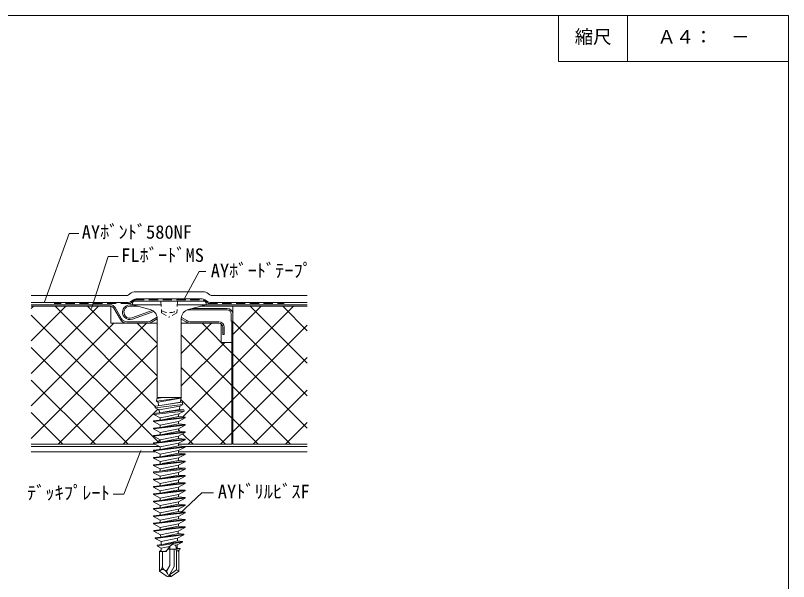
# Model space of a CAD drawing. Units: millimetres on the paper. Extents: x -135 to 135, y -94 to 92.
# Drawn here: x -33.1 to 135, y -31.2 to 92 of the extents above; entities that cross this region are included whole.
import ezdxf
from ezdxf.enums import TextEntityAlignment as Align

# ---------------------------------------------------------------- set-up
doc = ezdxf.new("R2010")
doc.units = ezdxf.units.MM
doc.linetypes.add('DASHED1', pattern=[1.8, 1.2, -0.6])
doc.linetypes.add('DASHED2', pattern=[3, 2, -1])
for name, color, linetype, lineweight in [('1-0_芯・寸法線', 7, 'Continuous', 9), ('1-3_断熱材', 7, 'Continuous', 9), ('1-4_リベットルーフ', 3, 'Continuous', 9), ('1-6_アンカー類', 7, 'Continuous', 9), ('1-A_元図・躯体', 8, 'Continuous', 18), ('1-B_その他', 1, 'DASHED2', 9), ('F-F', 7, 'Continuous', 9)]:
    doc.layers.add(name, color=color, linetype=linetype, lineweight=lineweight)
doc.layers.add('E-E', color=7, linetype='Continuous')
doc.styles.add('ＭＳ ゴシック', font='')
doc.styles.get('ＭＳ ゴシック').set_extended_font_data('MS Gothic')

msp = doc.modelspace()

# ---------------------------------------------------------------- linework, layer by layer
at = {"layer": '1-0_芯・寸法線'}
for p, q in [((-9.531, -12.159), (-5.827, -2.683)), ((-11.825, -12.159), (-9.531, -12.159)), ((7.436, -11.831), (2.578, -16.462)), ((9.976, -11.831), (7.436, -11.831))]:
    msp.add_line(p, q, dxfattribs=at)
for points in [[(-19.302, 44.557), (-21.433, 44.557), (-26.835, 29.456)], [(-10.788, 39.55), (-12.919, 39.55), (-16.579, 28.224)], [(8.263, 36.312), (6.852, 36.312), (3.588, 30.244)]]:
    msp.add_lwpolyline(points, dxfattribs=at)
at = {"layer": '1-3_断熱材'}
for p, q in [((-12.478, 29.046), (-29.668, 29.046)), ((-12.478, 28.723), (-29.668, 28.723)), ((-29.668, 28.265), (-29.209, 28.723)), ((-29.668, 21.194), (-22.138, 28.723)), ((-29.668, 14.123), (-15.067, 28.723)), ((-24.492, 28.723), (-2.692, 6.923)), ((-17.421, 28.723), (-2.298, 13.6)), ((-12.341, 25.03), (-12.341, 28.712)), ((-8.232, 29.046), (-1.431, 29.046)), ((-6.462, 28.723), (-8.232, 28.723)), ((30.332, 28.723), (7.127, 28.723)), ((8.332, 29.046), (30.332, 29.046)), ((14.153, 28.723), (14.153, -1.277)), ((14.153, 15.517), (27.359, 28.723)), ((14.153, 22.588), (20.288, 28.723)), ((17.934, 28.723), (30.332, 16.325)), ((25.005, 28.723), (30.332, 23.396)), ((-10.299, 25.826), (-11.718, 28.284)), ((-10.019, 25.988), (-11.438, 28.446)), ((-7.79, 26.216), (-3.348, 27.833)), ((-7.68, 25.913), (-3.018, 27.609)), ((4.245, 27.939), (12.953, 27.939)), ((5.408, 28.262), (12.953, 28.263)), ((13.83, 25.493), (13.83, 27.063)), ((-29.668, 26.827), (-2.001, -0.839)), ((-4.483, 25.354), (-8.921, 25.354)), ((-2.313, 26.321), (-3.56, 25.601)), ((-2.298, 25.957), (-3.399, 25.321)), ((2.962, 25.927), (4.011, 25.321)), ((2.974, 26.293), (4.172, 25.601)), ((11.106, 25.354), (5.096, 25.354)), ((13.83, 25.493), (14.153, 25.493)), ((13.968, 25.493), (13.968, -1.277)), ((14.153, 25.433), (30.332, 9.254)), ((-29.668, 7.051), (-11.689, 25.03)), ((-29.668, -0.02), (-4.618, 25.03)), ((-2.298, 25.03), (-12.341, 25.03)), ((-6.657, 25.03), (-2.298, 20.671)), ((11.106, 25.03), (2.962, 25.03)), ((2.962, 18.468), (9.525, 25.03)), ((4.43, -1.277), (30.332, 24.625)), ((7.485, 25.03), (13.968, 18.547)), ((11.983, 22.584), (11.983, 24.154)), ((12.306, 22.584), (12.306, 24.154)), ((2.962, 22.482), (13.968, 11.476)), ((12.306, 22.584), (11.983, 22.584)), ((-23.854, -1.277), (-2.298, 20.279)), ((2.962, 11.397), (12.442, 20.876)), ((-29.668, 19.756), (-8.634, -1.277)), ((14.153, 18.362), (30.332, 2.183)), ((14.153, 1.375), (30.332, 17.554)), ((2.962, 15.411), (13.968, 4.405)), ((3.277, 4.641), (13.968, 15.332)), ((-29.668, 12.685), (-15.705, -1.277)), ((-16.783, -1.277), (-2.298, 13.208)), ((14.153, 11.291), (26.721, -1.277)), ((18.572, -1.277), (30.332, 10.483)), ((2.84, 8.461), (12.579, -1.277)), ((-29.668, 5.614), (-22.776, -1.277)), ((-9.712, -1.277), (-2.129, 6.306)), ((-2.015, 6.246), (-1.84, 6.071)), ((14.153, 4.22), (19.65, -1.277)), ((25.643, -1.277), (30.332, 3.412)), ((2.332, 1.899), (2.721, 1.51)), ((3.248, 0.983), (5.508, -1.277)), ((11.501, -1.277), (13.968, 1.19)), ((-29.668, -1.277), (-2.818, -1.277)), ((-2.23, -0.866), (-1.662, -0.298)), ((2.332, -1.277), (13.968, -1.277)), ((14.153, -1.277), (30.332, -1.277))]:
    msp.add_line(p, q, dxfattribs=at)
msp.add_lwpolyline([(11.66, 24.833), (11.66, 20.876), (13.968, 20.876)], dxfattribs=at)
for centre, radius, start, end in [((-12.478, 27.846), 1.2, 30, 90), ((-12.478, 27.846), 0.877, 30, 90), ((-8.232, 27.431), 1.615, 90, 290), ((-8.232, 27.431), 1.292, 90, 290), ((12.953, 27.063), 1.2, 0, 90), ((12.953, 27.063), 0.877, 0, 90), ((-8.921, 26.622), 1.591, 210, 270), ((-8.921, 26.622), 1.268, 210, 270), ((-4.483, 27.2), 1.846, 270, 300), ((-4.483, 27.2), 2.169, 270, 300), ((5.096, 27.2), 2.169, 240, 270), ((5.096, 27.2), 1.846, 240, 270), ((11.106, 24.154), 1.2, 0, 90), ((11.106, 24.154), 0.877, 0, 90)]:
    msp.add_arc(centre, radius, start, end, dxfattribs=at)
at = {"layer": '1-4_リベットルーフ'}
for p, q in [((-9.084, 31.046), (-29.668, 31.046)), ((-8.499, 31.235), (-7.915, 31.657)), ((7.994, 31.846), (-7.329, 31.846)), ((7.509, 30.346), (-6.844, 30.346)), ((9.163, 31.235), (8.579, 31.657)), ((9.749, 31.046), (30.332, 31.046)), ((-8.599, 29.546), (-29.668, 29.546)), ((-7.43, 30.157), (-8.014, 29.735)), ((8.679, 29.735), (8.094, 30.157)), ((9.264, 29.546), (30.332, 29.546))]:
    msp.add_line(p, q, dxfattribs=at)
for centre, start, end in [((-9.084, 32.046), 270, 305.82317), ((-7.329, 30.846), 90, 125.82317), ((-6.844, 29.346), 90, 125.82317), ((7.509, 29.346), 54.17683, 90), ((7.994, 30.846), 54.17683, 90), ((9.749, 32.046), 234.17683, 270), ((-8.599, 30.546), 270, 305.82317), ((9.264, 30.546), 234.17683, 270)]:
    msp.add_arc(centre, 1, start, end, dxfattribs=at)
at = {"layer": '1-6_アンカー類'}
for p, q in [((-7.668, 29.346), (-7.668, 29.046)), ((-7.668, 29.046), (-3.78, 28.004)), ((-7.668, 29.046), (-1.431, 29.046)), ((-7.168, 29.846), (7.832, 29.846)), ((2.095, 29.046), (8.332, 29.046)), ((8.332, 29.046), (4.445, 28.004)), ((8.332, 29.346), (8.332, 29.046)), ((-2.298, 26.072), (-2.298, 8.846)), ((2.962, 26.072), (2.962, 8.846)), ((2.974, 8.787), (-2.457, 8.071)), ((-2.34, 8.64), (-2.457, 8.071)), ((-0.923, 8.846), (-2.34, 8.64)), ((-2.298, 8.846), (2.962, 8.846)), ((-2.23, 8.846), (-2.204, 8.66)), ((2.879, 8.737), (2.757, 7.867)), ((2.974, 8.787), (2.879, 8.737)), ((2.962, 8.846), (2.974, 8.787)), ((3.268, 7.354), (-2.751, 6.637)), ((-2.672, 7.021), (-2.751, 6.637)), ((3.17, 7.831), (-2.672, 7.021)), ((-2.094, 7.878), (-1.987, 7.116)), ((-0.685, 7.296), (2.757, 7.867)), ((2.638, 7.018), (2.536, 6.296)), ((3.268, 7.354), (2.638, 7.018)), ((3.17, 7.831), (2.757, 7.867)), ((3.17, 7.831), (3.268, 7.354)), ((3.562, 5.92), (-3.044, 5.203)), ((-3.004, 5.402), (-3.044, 5.203)), ((3.502, 6.211), (-3.004, 5.402)), ((-1.852, 6.159), (-1.767, 5.556)), ((-0.974, 5.654), (2.536, 6.296)), ((3.562, 5.92), (2.396, 5.3)), ((3.502, 6.211), (2.536, 6.296)), ((3.502, 6.211), (3.562, 5.92)), ((3.782, 4.597), (-3.118, 3.802)), ((3.782, 4.447), (-3.118, 3.652)), ((-3.118, 3.802), (-3.118, 3.652)), ((-1.668, 4.471), (-1.668, 3.969)), ((-1.186, 4.025), (2.332, 4.724)), ((2.332, 4.846), (2.332, 4.724)), ((3.782, 4.597), (2.332, 4.724)), ((3.782, 4.447), (2.332, 3.676)), ((2.332, 3.676), (2.332, 3.134)), ((3.782, 4.597), (3.782, 4.447)), ((3.782, 3.007), (-3.118, 2.212)), ((3.782, 2.857), (-3.118, 2.062)), ((-3.118, 2.212), (-3.118, 2.062)), ((-1.668, 2.881), (-1.668, 2.379)), ((-1.186, 2.435), (2.332, 3.134)), ((3.782, 3.007), (2.332, 3.134)), ((3.782, 2.857), (2.332, 2.086)), ((2.332, 2.086), (2.332, 1.544)), ((3.782, 3.007), (3.782, 2.857)), ((3.782, 1.417), (-3.118, 0.622)), ((3.782, 1.267), (-3.118, 0.472)), ((-3.118, 0.622), (-3.118, 0.472)), ((-1.668, 1.291), (-1.668, 0.789)), ((-1.186, 0.845), (2.332, 1.544)), ((3.782, 1.417), (2.332, 1.544)), ((3.782, 1.267), (2.332, 0.496)), ((2.332, 0.496), (2.332, -0.046)), ((3.782, 1.417), (3.782, 1.267)), ((3.782, -0.173), (-3.118, -0.968)), ((3.782, -0.323), (-3.118, -1.118)), ((-3.118, -0.968), (-3.118, -1.118)), ((-1.668, -0.299), (-1.668, -0.801)), ((-1.186, -0.745), (2.332, -0.046)), ((-1.186, -2.335), (2.332, -1.636)), ((3.782, -0.173), (2.332, -0.046)), ((3.782, -0.323), (2.332, -1.094)), ((2.332, -1.094), (2.332, -1.636)), ((3.782, -1.763), (2.332, -1.636)), ((3.782, -0.173), (3.782, -0.323)), ((3.782, -1.763), (-3.118, -2.558)), ((3.782, -1.913), (-3.118, -2.708)), ((-3.118, -2.558), (-3.118, -2.708)), ((3.782, -3.353), (-3.118, -4.148)), ((-1.668, -1.889), (-1.668, -2.391)), ((-1.186, -3.925), (2.332, -3.226)), ((3.782, -1.913), (2.332, -2.684)), ((2.332, -2.684), (2.332, -3.226)), ((3.782, -3.353), (2.332, -3.226)), ((3.782, -1.763), (3.782, -1.913)), ((3.782, -3.353), (3.782, -3.503)), ((3.782, -3.503), (-3.118, -4.298)), ((-3.118, -4.148), (-3.118, -4.298)), ((3.782, -4.943), (-3.118, -5.738)), ((-1.668, -3.479), (-1.668, -3.981)), ((-1.186, -5.515), (2.332, -4.816)), ((3.782, -3.503), (2.332, -4.274)), ((2.332, -4.274), (2.332, -4.816)), ((3.782, -4.943), (2.332, -4.816)), ((3.782, -4.943), (3.782, -5.093)), ((3.782, -5.093), (-3.118, -5.888)), ((-3.118, -5.738), (-3.118, -5.888)), ((3.782, -6.533), (-3.118, -7.328)), ((3.782, -6.683), (-3.118, -7.478)), ((-1.668, -5.069), (-1.668, -5.571)), ((-1.668, -6.659), (-1.668, -7.161)), ((-1.186, -7.105), (2.332, -6.406)), ((3.782, -5.093), (2.332, -5.864)), ((2.332, -5.864), (2.332, -6.406)), ((3.782, -6.533), (2.332, -6.406)), ((3.782, -6.683), (2.332, -7.454)), ((3.782, -6.533), (3.782, -6.683)), ((-3.118, -7.328), (-3.118, -7.478)), ((3.782, -8.123), (-3.118, -8.918)), ((3.782, -8.273), (-3.118, -9.068)), ((-1.668, -8.249), (-1.668, -8.751)), ((-1.186, -8.695), (2.332, -7.996)), ((2.332, -7.454), (2.332, -7.996)), ((3.782, -8.123), (2.332, -7.996)), ((3.782, -8.273), (2.332, -9.044)), ((3.782, -8.123), (3.782, -8.273)), ((-3.118, -8.918), (-3.118, -9.068)), ((3.782, -9.713), (-3.118, -10.508)), ((3.782, -9.863), (-3.118, -10.658)), ((-1.668, -9.839), (-1.668, -10.341)), ((-1.186, -10.285), (2.332, -9.586)), ((2.332, -9.044), (2.332, -9.586)), ((3.782, -9.713), (2.332, -9.586)), ((3.782, -9.863), (2.332, -10.634)), ((3.782, -9.713), (3.782, -9.863)), ((-3.118, -10.508), (-3.118, -10.658)), ((3.782, -11.303), (-3.118, -12.098)), ((3.782, -11.453), (-3.118, -12.248)), ((-1.668, -11.429), (-1.668, -11.931)), ((-1.186, -11.875), (2.332, -11.176)), ((2.332, -10.634), (2.332, -11.176)), ((3.782, -11.303), (2.332, -11.176)), ((3.782, -11.453), (2.332, -12.224)), ((3.782, -11.303), (3.782, -11.453)), ((-3.118, -12.098), (-3.118, -12.248)), ((3.782, -12.893), (-3.118, -13.688)), ((3.782, -13.043), (-3.118, -13.838)), ((-1.668, -13.019), (-1.668, -13.521)), ((-1.186, -13.465), (2.332, -12.766)), ((2.332, -12.224), (2.332, -12.766)), ((3.782, -12.893), (2.332, -12.766)), ((3.782, -13.043), (2.332, -13.814)), ((3.782, -12.893), (3.782, -13.043)), ((-3.118, -13.688), (-3.118, -13.838)), ((3.782, -14.483), (-3.118, -15.278)), ((3.782, -14.633), (-3.118, -15.428)), ((-1.668, -14.609), (-1.668, -15.111)), ((-1.186, -15.055), (2.332, -14.356)), ((2.332, -13.814), (2.332, -14.356)), ((3.782, -14.483), (2.332, -14.356)), ((3.782, -14.633), (2.332, -15.404)), ((3.782, -14.483), (3.782, -14.633)), ((-3.118, -15.278), (-3.118, -15.428)), ((3.782, -16.073), (-3.118, -16.868)), ((3.782, -16.223), (-3.118, -17.018)), ((-1.668, -16.199), (-1.668, -16.701)), ((-1.186, -16.645), (2.332, -15.946)), ((2.332, -15.404), (2.332, -15.946)), ((3.782, -16.073), (2.332, -15.946)), ((3.782, -16.223), (2.332, -16.994)), ((3.782, -16.073), (3.782, -16.223)), ((-3.118, -16.868), (-3.118, -17.018)), ((3.782, -17.663), (-3.118, -18.458)), ((3.782, -17.813), (-3.118, -18.608)), ((-3.118, -18.458), (-3.118, -18.608)), ((-1.668, -17.789), (-1.668, -18.291)), ((-1.186, -18.235), (2.332, -17.536)), ((2.332, -16.994), (2.332, -17.536)), ((3.782, -17.663), (2.332, -17.536)), ((3.782, -17.813), (2.332, -18.584)), ((3.782, -17.663), (3.782, -17.813)), ((-3.024, -20.048), (0.944, -19.58)), ((-3.024, -20.048), (-3.024, -20.198)), ((-1.668, -19.379), (-1.668, -19.654)), ((-1.668, -19.654), (-1.648, -19.886)), ((-1.173, -19.83), (-0.324, -19.654)), ((-0.324, -19.654), (2.332, -19.126)), ((3.782, -19.253), (0.944, -19.58)), ((3.782, -19.403), (2.287, -20.198)), ((2.332, -18.584), (2.332, -19.126)), ((3.782, -19.253), (2.332, -19.126)), ((3.782, -19.253), (3.782, -19.403)), ((3.53, -20.843), (-2.706, -21.638)), ((3.53, -20.993), (-2.706, -21.788)), ((-2.706, -21.638), (-2.706, -21.788)), ((-1.557, -20.978), (-1.515, -21.486)), ((-0.958, -21.415), (2.243, -20.73)), ((2.16, -21.721), (2.109, -22.337)), ((3.53, -20.993), (2.16, -21.721)), ((2.287, -20.198), (2.243, -20.73)), ((3.53, -20.843), (2.243, -20.73)), ((3.53, -20.843), (3.53, -20.993)), ((2.173, -22.58), (-2.325, -23.223)), ((-2.325, -23.223), (-2.233, -23.461)), ((2.194, -22.728), (-2.233, -23.461)), ((-1.433, -22.465), (-1.418, -22.654)), ((-1.418, -23.093), (-1.418, -22.654)), ((0.731, -22.654), (-0.827, -23.009)), ((0.432, -27.694), (0.432, -23.456)), ((0.731, -22.654), (2.109, -22.337)), ((1.669, -23.267), (2.082, -23.183)), ((1.669, -23.267), (1.919, -23.99)), ((3.212, -22.583), (2.082, -23.183)), ((2.082, -23.183), (2.082, -23.952)), ((3.212, -22.433), (2.109, -22.337)), ((2.173, -22.58), (3.212, -22.433)), ((2.194, -22.728), (3.212, -22.583)), ((3.212, -22.433), (3.212, -22.583)), ((-1.768, -24.654), (-1.418, -24.327)), ((-1.768, -28.899), (-1.768, -24.654)), ((-1.768, -24.654), (-0.345, -24.654)), ((-1.418, -23.894), (-1.418, -24.327)), ((-1.168, -27.851), (-1.168, -24.654)), ((-0.955, -24.654), (-0.237, -24.488)), ((-0.538, -24.58), (-0.955, -24.654)), ((-0.021, -24.154), (1.787, -24.154)), ((1.432, -27.902), (1.432, -24.154)), ((2.685, -24.005), (1.777, -24.167)), ((1.919, -23.99), (2.082, -23.952)), ((2.548, -24.357), (1.922, -24.463)), ((1.932, -28.639), (1.932, -24.467)), ((2.685, -24.005), (2.082, -23.952)), ((2.102, -24.518), (2.278, -24.5)), ((2.102, -24.518), (2.432, -24.654)), ((2.548, -24.357), (2.278, -24.5)), ((2.432, -24.654), (2.278, -24.5)), ((2.432, -28.899), (2.432, -24.654)), ((2.685, -24.005), (2.548, -24.357)), ((-0.049, -28.528), (0.432, -27.694)), ((0.379, -29.727), (1.432, -27.902)), ((-1.528, -28.678), (-1.768, -28.899)), ((-0.119, -30.054), (-1.768, -28.899)), ((-0.765, -28.625), (-0.697, -28.672)), ((0.332, -30.154), (-0.119, -30.054)), ((-0.067, -29.389), (0.332, -30.154)), ((0.379, -29.727), (0.332, -30.154)), ((0.332, -30.154), (0.783, -30.054)), ((0.379, -29.727), (1.932, -28.639)), ((0.783, -30.054), (0.379, -29.727)), ((0.783, -30.054), (2.432, -28.899)), ((1.932, -28.639), (2.432, -28.899))]:
    msp.add_line(p, q, dxfattribs=at)
at = {"layer": '1-6_アンカー類', "linetype": 'DASHED1'}
for p, q in [((-1.473, 29.846), (-1.341, 27.332)), ((2.137, 29.846), (2.006, 27.332)), ((-1.341, 27.332), (0.332, 26.366)), ((2.006, 27.332), (0.332, 26.366))]:
    msp.add_line(p, q, dxfattribs=at)
at = {"layer": '1-6_アンカー類'}
for points in [[(-2.457, 8.071), (-2.094, 7.878), (2.879, 8.737)], [(-2.751, 6.637), (-1.852, 6.159), (2.638, 7.018)], [(-3.044, 5.203), (-1.668, 4.471), (0.219, 4.846)], [(2.332, 4.846), (2.396, 5.3), (0.219, 4.846)], [(-3.118, 3.652), (-1.668, 2.881), (2.332, 3.676)], [(-3.118, 2.062), (-1.668, 1.291), (2.332, 2.086)], [(-3.118, 0.472), (-1.668, -0.299), (2.332, 0.496)], [(-3.118, -1.118), (-1.668, -1.889), (2.332, -1.094)], [(-3.118, -2.708), (-1.668, -3.479), (2.332, -2.684)], [(-3.118, -4.298), (-1.668, -5.069), (2.332, -4.274)], [(-3.118, -5.888), (-1.668, -6.659), (2.332, -5.864)], [(-3.118, -7.478), (-1.668, -8.249), (2.332, -7.454)], [(-3.118, -9.068), (-1.668, -9.839), (2.332, -9.044)], [(-3.118, -10.658), (-1.668, -11.429), (2.332, -10.634)], [(-3.118, -12.248), (-1.668, -13.019), (2.332, -12.224)], [(-3.118, -13.838), (-1.668, -14.609), (2.332, -13.814)], [(-3.118, -15.428), (-1.668, -16.199), (2.332, -15.404)], [(-3.118, -17.018), (-1.668, -17.789), (2.332, -16.994)], [(-3.118, -18.608), (-1.668, -19.379), (2.332, -18.584)], [(3.782, -19.403), (0.961, -19.728), (-3.024, -20.198)], [(-3.024, -20.198), (-1.557, -20.978), (2.287, -20.198)], [(-2.706, -21.788), (-1.433, -22.465), (2.16, -21.721)], [(-2.233, -23.461), (-1.418, -23.894), (0.386, -23.528)], [(1.669, -23.267), (1.051, -23.105), (0.432, -23.456), (-0.345, -24.654)], [(-0.237, -24.488), (-0.538, -24.58), (-0.345, -24.654)], [(2.102, -24.518), (1.922, -24.463), (1.777, -24.167), (1.919, -23.99)]]:
    msp.add_lwpolyline(points, dxfattribs=at)
for centre, radius, start, end in [((-7.168, 29.346), 0.5, 90, 180), ((7.832, 29.346), 0.5, 360, 90), ((-4.298, 26.072), 2, 0, 75), ((4.962, 26.072), 2, 105, 180), ((-2.295, -27.851), 1.128, 312.84567, 0), ((-1.114, -29.124), 0.609, 55, 132.84567), ((-0.222, -27.851), 0.945, 180, 235), ((-0.439, -28.303), 0.45, 235, 330), ((0.724, -28.975), 0.894, 150, 207.60003), ((-1.853, -30.323), 2.015, 27.60003, 55)]:
    msp.add_arc(centre, radius, start, end, dxfattribs=at)
at = {"layer": '1-6_アンカー類', "linetype": 'DASHED1'}
msp.add_arc((0.332, 30.978), 3.646, 242.29362, 297.70638, dxfattribs=at)
at = {"layer": '1-A_元図・躯体'}
for p, q in [((-29.668, -1.777), (-1.878, -1.777)), ((-29.668, -2.977), (-2.612, -2.977)), ((2.332, -2.977), (30.332, -2.977)), ((3.66, -1.777), (30.332, -1.777))]:
    msp.add_line(p, q, dxfattribs=at)
at = {"layer": '1-B_その他'}
for p, q in [((-8.195, 29.296), (-24.668, 29.296)), ((-7.087, 30.096), (-8.195, 29.296))]:
    msp.add_line(p, q, dxfattribs=at)
msp.add_lwpolyline([(-7.087, 30.096), (7.752, 30.096), (8.86, 29.296), (25.332, 29.296)], dxfattribs=at)
at = {"layer": 'F-F'}
msp.add_line((100, 92), (100, 82), dxfattribs=at)
for points in [[(-135, 92), (135, 92), (135, -88), (-135, -88)], [(85, 92), (85, 82), (135, 82)]]:
    msp.add_lwpolyline(points, dxfattribs=at)

# ---------------------------------------------------------------- texts
at = {"layer": '1-0_芯・寸法線', "style": 'ＭＳ ゴシック'}
for s, p in [('AYﾎﾞﾝﾄﾞ580NF', (-18.693, 42.55)), ('FLﾎﾞｰﾄﾞMS', (-10.109, 37.503)), ('AYﾎﾞｰﾄﾞﾃｰﾌﾟ', (9.362, 34.155)), ('ﾃﾞｯｷﾌﾟﾚｰﾄ', (-30.595, -14.198)), ('AYﾄﾞﾘﾙﾋﾞｽF', (10.898, -13.921))]:
    msp.add_text(s, height=2.933, dxfattribs=at).set_placement(p, align=Align.BOTTOM_LEFT)
at = {"layer": 'E-E', "style": 'ＭＳ ゴシック'}
for s, p in [('縮尺', (88.5, 85)), ('Ａ４：\u3000－', (106.5, 85))]:
    msp.add_text(s, height=2.933, dxfattribs=at).set_placement(p, align=Align.BOTTOM_LEFT)

doc.saveas('drawing.dxf')
